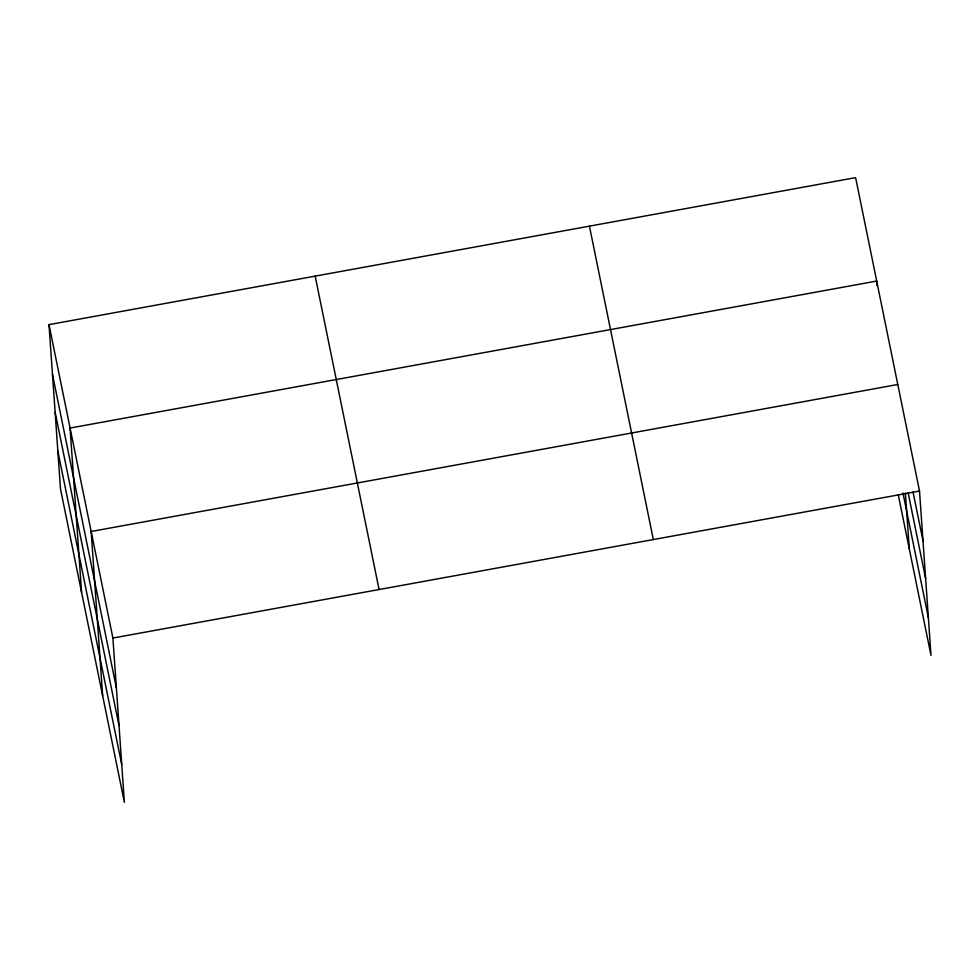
<?xml version="1.0" encoding="UTF-8"?>
<svg xmlns="http://www.w3.org/2000/svg" width="980" height="980" viewBox="0 0 980 980"><rect width="100%" height="100%" fill="white"/><g stroke="black" fill="none" stroke-linecap="round" stroke-linejoin="round"><path stroke-width="1.47" d="M49 324.637L112.896 638.041L124.387 802.363L60.491 488.947L49 324.637L855.614 177.637L919.51 491.054L931 655.363L898.28 494.851M897.79 384.491L91.165 531.479L102.655 695.8M112.896 638.041L919.51 491.054M913.029 491.972L922.989 540.813M908.129 492.781L925.635 578.616M902.972 493.026L928.354 617.559M589.433 226.147L653.329 539.551M315.18 276.127L379.076 589.531M52.479 374.397L116.375 687.813M55.125 412.2L119.021 725.604M57.845 451.155L121.74 764.559M905.373 493.026L909.281 548.812M877.014 285.596L876.696 281.064L70.082 428.052L81.573 592.373"/></g></svg>
